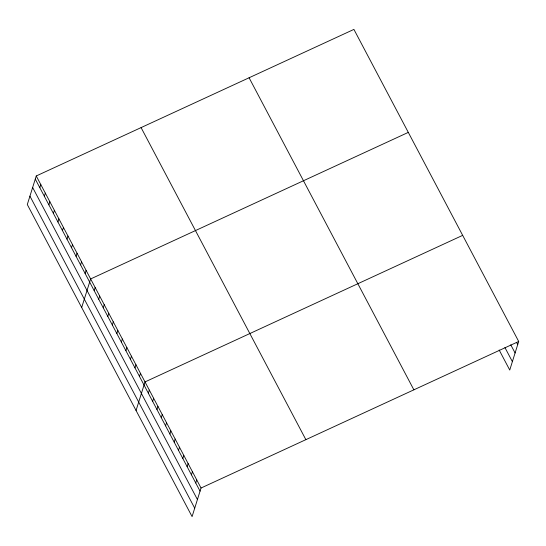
<?xml version="1.0" encoding="UTF-8"?>
<svg xmlns="http://www.w3.org/2000/svg" width="546" height="546" viewBox="0 0 546 546"><rect width="100%" height="100%" fill="white"/><g stroke="black" fill="none" stroke-linecap="round" stroke-linejoin="round"><path stroke-width="0.82" d="M36.254 175.962L27.3 204.538L192.083 516.598L201.037 488.022L36.254 175.962L353.917 29.402L518.7 341.462L509.746 370.038L499.167 350.006M39.81 187.667L40.786 184.548M44.342 196.253L45.318 193.127M48.874 204.832L49.85 201.706M53.406 213.411L54.382 210.292M57.931 221.997L58.913 218.871M62.462 230.576L63.445 227.45M66.994 239.162L67.977 236.036M71.526 247.741L72.509 244.615M76.058 256.32L77.041 253.201M80.59 264.906L81.572 261.78M85.121 273.485L86.104 270.359M81.682 307.521L90.636 278.945L408.299 132.385M94.185 290.649L95.168 287.524M98.717 299.228L99.7 296.103M103.249 307.814L104.231 304.688M107.78 316.393L108.756 313.267M112.312 324.972L113.288 321.853M116.844 333.558L117.82 330.432M121.376 342.137L122.352 339.011M125.908 350.716L126.884 347.597M130.439 359.302L131.415 356.176M134.971 367.881L135.947 364.755M139.503 376.467L140.479 373.341M136.056 410.496L145.011 381.92L462.674 235.36M148.341 393.209L149.324 390.083M152.655 401.371L153.631 398.246M156.961 409.527L157.944 406.408M161.275 417.69L162.251 414.571M165.581 425.853L166.557 422.727M169.888 434.015L170.871 430.89M174.201 442.178L175.177 439.052M178.508 450.341L179.491 447.215M182.821 458.497L183.797 455.378M187.128 466.659L188.111 463.534M191.441 474.822L192.417 471.696M195.748 482.985L196.731 479.859M201.037 488.022L518.7 341.462M516.543 342.356L517.724 344.587M510.776 344.819L515.09 352.982M504.934 347.543L512.38 361.636M249.092 77.771L413.875 389.824M141.086 127.6L305.869 439.653M35.278 179.088L200.061 491.147M32.644 187.49L197.427 499.542M29.934 196.144L194.717 508.196"/></g></svg>
